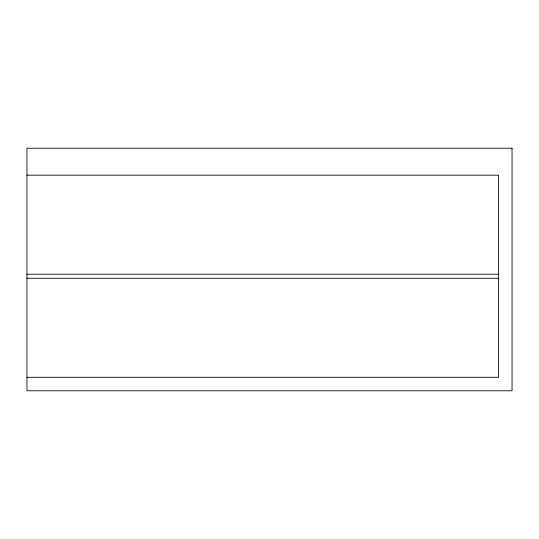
<?xml version="1.0" encoding="UTF-8"?>
<svg xmlns="http://www.w3.org/2000/svg" width="539" height="539" viewBox="0 0 539 539"><rect width="100%" height="100%" fill="white"/><g stroke="black" fill="none" stroke-linecap="round" stroke-linejoin="round"><path stroke-width="0.81" d="M26.95 175.175L498.575 175.175L498.575 377.3L26.95 377.3M26.95 274.216L498.575 274.216M26.95 278.259L498.575 278.259M512.05 148.225L26.95 148.225L26.95 390.775L512.05 390.775L512.05 148.225"/></g></svg>
